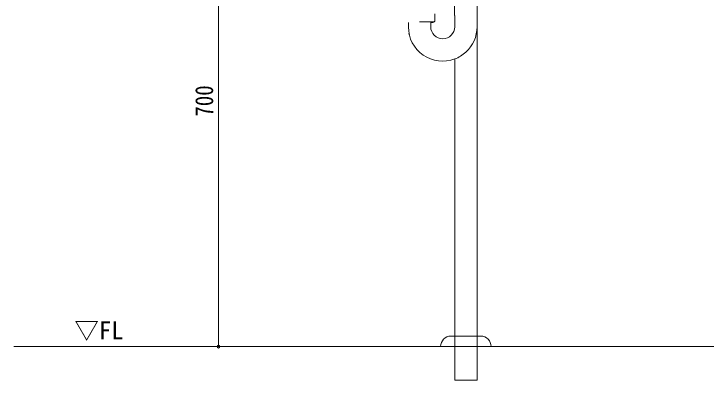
# Model space of a CAD drawing. Units: millimetres at full size, sheet at 1:10; details may follow other scales. Extents: x -749335 to 2004, y -1400 to 92633.
# Drawn here: x -2057 to -1072, y -707 to -186 of the extents above; entities that cross this region are included whole.
import ezdxf
from ezdxf.enums import TextEntityAlignment as Align

# ---------------------------------------------------------------- set-up
doc = ezdxf.new("R2010")
doc.units = ezdxf.units.MM
doc.header["$LTSCALE"] = 10
doc.header["$PDMODE"] = 32
doc.header["$PDSIZE"] = 4
doc.layers.add('2-0_アウトライン', color=7, linetype='Continuous', lineweight=18)
doc.layers.add('2-1_什器図', color=7, linetype='Continuous', lineweight=15)
doc.styles.add('ＭＳ ゴシック', font='')
doc.styles.get('ＭＳ ゴシック').set_extended_font_data('MS Gothic')

msp = doc.modelspace()

# ---------------------------------------------------------------- linework, layer by layer
at = {"layer": '2-0_アウトライン', "color": 4, "lineweight": 9}
for p, q in [((-1765.43, 40.41), (-1765.43, -659.59)), ((-1765.43, -659.59), (-1728.15, -659.59))]:
    msp.add_line(p, q, dxfattribs=at)
at = {"layer": '2-0_アウトライン', "lineweight": 15}
for p, q in [((-1429.93, -144.7), (-1429.93, -188.14)), ((-1397.77, -146.22), (-1397.77, -188.14)), ((-1429.52, -618.5), (-1429.52, -649.27)), ((-1397.77, -650.5), (-1397.77, -618.5)), ((-2056.7, -659.59), (-295.48, -659.59)), ((-1397.77, -707.33), (-1429.52, -707.33))]:
    msp.add_line(p, q, dxfattribs=at)
at = {"layer": '2-0_アウトライン'}
for p, q in [((-1434.65, -644.59), (-1429.52, -644.59)), ((-1429.52, -644.59), (-1413.65, -644.59)), ((-1413.65, -644.59), (-1392.65, -644.59)), ((-1449.65, -659.59), (-1429.52, -659.59)), ((-1429.52, -659.59), (-1413.65, -659.59)), ((-1413.65, -659.59), (-1377.65, -659.59))]:
    msp.add_line(p, q, dxfattribs=at)
for centre, start, end in [((-1434.65, -659.59), 90, 180), ((-1392.65, -659.59), 0, 90)]:
    msp.add_arc(centre, 15, start, end, dxfattribs=at)
at = {"layer": '2-0_アウトライン', "color": 6}
msp.add_point((-1765.43, -659.59), dxfattribs=at)
at = {"layer": '2-1_什器図'}
for p, q in [((-1457.97, -185.78), (-1457.97, -196.3)), ((-1429.52, -188.14), (-1429.52, -204.33)), ((-1397.77, -204.33), (-1397.77, -188.14)), ((-1495.34, -204.33), (-1495.34, -197.94)), ((-1479.47, -197.04), (-1459.58, -197.04)), ((-1463.59, -204.33), (-1463.59, -197.94)), ((-1397.77, -618.5), (-1397.77, -204.33)), ((-1429.52, -250.05), (-1429.52, -618.5)), ((-1429.52, -628.12), (-1429.52, -707.33)), ((-1397.77, -707.33), (-1397.77, -628.12))]:
    msp.add_line(p, q, dxfattribs=at)
msp.add_lwpolyline([(-1463.59, -197.94), (-1460.48, -197.94), (-1459.58, -197.04), (-1458.72, -197.04)], dxfattribs=at)
for centre, radius, start, end in [((-1463.89, -191.04), 7.92, 310.75367, 318.36973), ((-1446.56, -204.33), 48.78, 180, 290.43688), ((-1446.56, -204.33), 17.03, 180, 0), ((-1446.56, -204.33), 48.78, 312.42213, 0), ((-1492, -209), 6, 240.01207, 247.89722), ((-1446.56, -204.33), 48.78, 290.43688, 312.42213)]:
    msp.add_arc(centre, radius, start, end, dxfattribs=at)

# ---------------------------------------------------------------- texts
at = {"layer": '2-0_アウトライン', "style": 'ＭＳ ゴシック', "width": 0.85}
msp.add_text('700', height=25.66, rotation=90, dxfattribs=at).set_placement((-1765.43, -332.09), align=Align.BOTTOM_LEFT)
at = {"layer": '2-1_什器図', "style": 'ＭＳ ゴシック'}
msp.add_text('▽FL', height=25.66, dxfattribs=at).set_placement((-1970.63, -656.87), align=Align.BOTTOM_LEFT)

doc.saveas('drawing.dxf')
